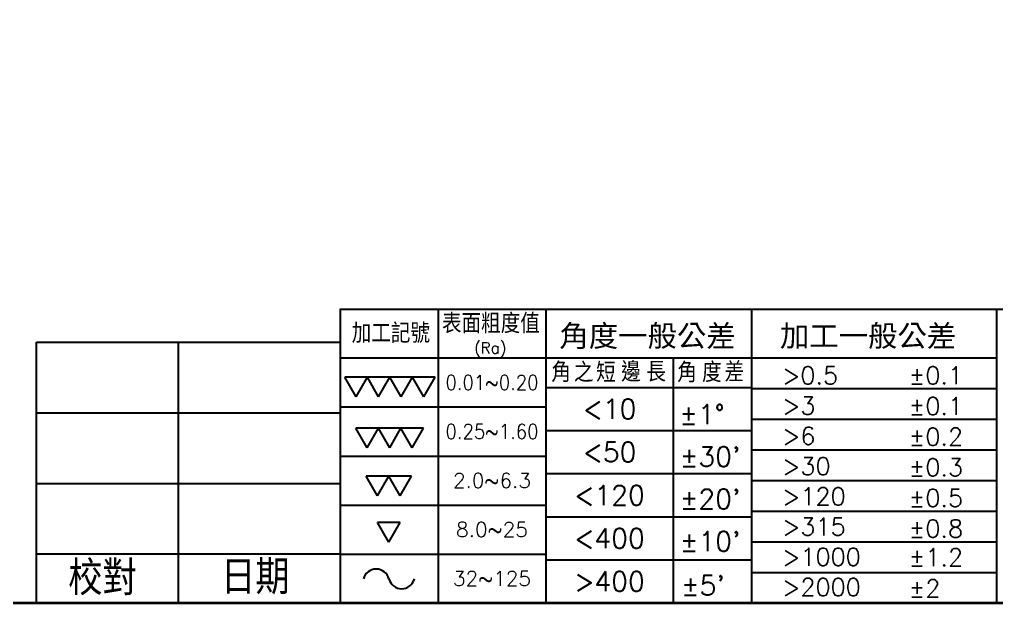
# Model space of a CAD drawing. Extents: x -1051 to 4465, y -5109 to -1481.
# Drawn here: x -29 to 1367, y -5109 to -4274 of the extents above; entities that cross this region are included whole.
import ezdxf
from ezdxf.enums import TextEntityAlignment as Align

# ---------------------------------------------------------------- set-up
doc = ezdxf.new("R2010")
doc.units = 0
doc.header["$LTSCALE"] = 14
doc.header["$MEASUREMENT"] = 0
doc.layers.add('BORDER', color=7, linetype='CONTINUOUS')
doc.layers.add('SHEET', color=7, linetype='CONTINUOUS')
doc.styles.add('CHINA', font='romans.shx', dxfattribs={"bigfont": 'chineset.shx'})
doc.styles.get("Standard").update_dxf_attribs({"font": 'romans.shx', "bigfont": 'chineset.shx'})

# ---------------------------------------------------------------- blocks, each defined once
blk = doc.blocks.new('NA3')
at = {"layer": 'SHEET'}
for p, q in [((-91.273, -97.499), (-91.273, -127.5)), ((-91.273, -97.5), (113, -97.5)), ((-81.273, -97.499), (-81.273, -127.5)), ((-70.273, -97.499), (-70.273, -127.5)), ((-49.273, -97.499), (-49.273, -127.5)), ((-24.273, -97.499), (-24.273, -127.5)), ((-122.28, -100.898), (-91.273, -100.898)), ((-122.28, -127.5), (-122.28, -100.898)), ((-107.773, -127.5), (-107.773, -100.898)), ((-91.273, -102.499), (-24.273, -102.499)), ((-57.273, -102.499), (-57.273, -127.5)), ((-83.879, -104.466), (-90.807, -104.466)), ((-89.652, -106.466), (-90.807, -104.466)), ((-89.652, -106.466), (-88.498, -104.466)), ((-87.343, -106.466), (-88.498, -104.466)), ((-87.343, -106.466), (-86.188, -104.466)), ((-85.034, -106.466), (-86.188, -104.466)), ((-85.034, -106.466), (-83.879, -104.466)), ((-82.721, -106.466), (-83.876, -104.466)), ((-81.566, -104.466), (-83.876, -104.466)), ((-82.721, -106.466), (-81.566, -104.466)), ((-70.273, -105.499), (-49.273, -105.499)), ((-49.273, -105.624), (-24.273, -105.624)), ((-91.273, -107.499), (-70.273, -107.499)), ((-122.28, -108.098), (-91.273, -108.098)), ((-82.753, -109.663), (-89.681, -109.663)), ((-88.527, -111.663), (-89.681, -109.663)), ((-88.527, -111.663), (-87.372, -109.663)), ((-86.217, -111.663), (-87.372, -109.663)), ((-86.217, -111.663), (-85.063, -109.663)), ((-83.908, -111.663), (-85.063, -109.663)), ((-83.908, -111.663), (-82.753, -109.663)), ((-49.273, -108.749), (-24.273, -108.749)), ((-70.273, -109.899), (-49.273, -109.899)), ((-91.273, -112.499), (-70.273, -112.499)), ((-49.273, -111.874), (-24.273, -111.874)), ((-83.988, -114.556), (-88.607, -114.556)), ((-87.452, -116.556), (-88.607, -114.556)), ((-87.452, -116.556), (-86.298, -114.556)), ((-85.143, -116.556), (-86.298, -114.556)), ((-85.143, -116.556), (-83.988, -114.556)), ((-70.273, -114.299), (-49.273, -114.299)), ((-122.28, -115.298), (-91.273, -115.298)), ((-49.273, -114.999), (-24.273, -114.999)), ((-91.273, -117.499), (-70.273, -117.499)), ((-49.273, -118.124), (-24.273, -118.124)), ((-86.298, -121.287), (-87.452, -119.287)), ((-85.143, -119.287), (-87.452, -119.287)), ((-86.298, -121.287), (-85.143, -119.287)), ((-70.273, -118.699), (-49.273, -118.699)), ((-49.273, -121.249), (-24.273, -121.249)), ((-91.273, -122.5), (-122.28, -122.5)), ((-91.273, -122.499), (-70.273, -122.499)), ((-70.273, -123.099), (-49.273, -123.099)), ((-49.273, -124.374), (-24.273, -124.374)), ((-193, -127.5), (193, -127.5))]:
    blk.add_line(p, q, dxfattribs=at)
at = {"layer": 'SHEET', "const_width": 0.3}
blk.add_lwpolyline([(193, 127.5), (-193, 127.5), (-193, -127.5), (193, -127.5), (193, 127.5)], dxfattribs=at)
at = {"layer": 'SHEET'}
for centre, start, end in [((-87.595, -125.387), 14.86212, 165.13648), ((-84.995, -124.697), 194.86212, 345.13648)]:
    blk.add_arc(centre, 1.345, start, end, dxfattribs=at)
at = {"layer": 'SHEET', "style": 'CHINA'}
for s, height, p in [('表面粗度值', 2, (-80.884, -99.974)), ('(Ra)', 1.129, (-77.599, -102.034)), ('邊', 2, (-62.583, -104.915)), ('差', 2, (-52.035, -104.916)), ('角', 2, (-69.712, -104.951)), ('之', 2, (-67.414, -104.975)), ('短', 2, (-65.147, -104.975)), ('長', 2, (-60.019, -104.915)), ('角', 2, (-56.861, -104.979)), ('度', 2, (-54.327, -104.965)), ('%%P1%%D', 2, (-56.648, -109.249)), ("%%P30'", 2, (-56.588, -113.568)), ("%%P20'", 2, (-56.588, -117.888)), ("%%P10'", 2, (-56.588, -122.207)), ("%%P5'", 2, (-56.466, -126.709))]:
    blk.add_text(s, height=height, dxfattribs=at).set_placement(p)
for s, height, p in [('加工記號', 2, (-86.101, -99.862)), ('<10', 2, (-63.773, -107.699)), ('<50', 2, (-63.773, -112.099)), ('2.0~6.3', 1.5, (-75.773, -114.999)), ('<120', 2, (-63.773, -116.499)), ('8.0~25', 1.5, (-75.773, -119.999)), ('<400', 2, (-63.773, -120.899)), ('32~125', 1.5, (-75.773, -124.999)), ('>400', 2, (-63.773, -125.299))]:
    blk.add_text(s, height=height, dxfattribs=at).set_placement(p, align=Align.MIDDLE)
for s, height, width, p in [('角度一般公差', 2.5, 1.2, (-59.895, -100.199)), ('加工一般公差', 2.5, 1.2, (-37.38, -100.199)), ('0.01~0.20', 1.5, 0.9, (-75.773, -104.999)), ('0.25~1.60', 1.5, 0.9, (-75.773, -109.999))]:
    blk.add_text(s, height=height, dxfattribs=dict(at, width=width)).set_placement(p, align=Align.MIDDLE)
at = {"layer": 'SHEET'}
for s, height, p in [('>0.5', 1.8, (-46.141, -105.18)), ('%%P0.1', 1.8, (-33.231, -105.18)), ('>3', 1.8, (-46.141, -108.266)), ('%%P0.1', 1.8, (-33.231, -108.305)), ('>6', 1.8, (-46.141, -111.352)), ('%%P0.2', 1.8, (-33.231, -111.43)), ('>30', 1.8, (-46.141, -114.437)), ('%%P0.3', 1.8, (-33.231, -114.555)), ('>120', 1.8, (-46.141, -117.523)), ('%%P0.5', 1.8, (-33.231, -117.68)), ('>315', 1.8, (-46.141, -120.609)), ('%%P0.8', 1.8, (-33.231, -120.805)), ('>1000', 1.8, (-46.141, -123.694)), ('%%P1.2', 1.8, (-33.231, -123.73)), ('校對', 3.5, (-119.034, -126.702)), ('日期', 3.5, (-103.433, -126.605)), ('>2000', 1.8, (-46.141, -126.78)), ('%%P2', 1.8, (-33.231, -126.905))]:
    blk.add_text(s, height=height, dxfattribs=at).set_placement(p)

msp = doc.modelspace()

# ---------------------------------------------------------------- block references
at = {"layer": 'BORDER', "color": 7, "linetype": 'Continuous', "xscale": 14, "yscale": 14, "zscale": 14}
msp.add_blockref('NA3', (1706.8, -3322.3), dxfattribs=at)

doc.saveas('drawing.dxf')
